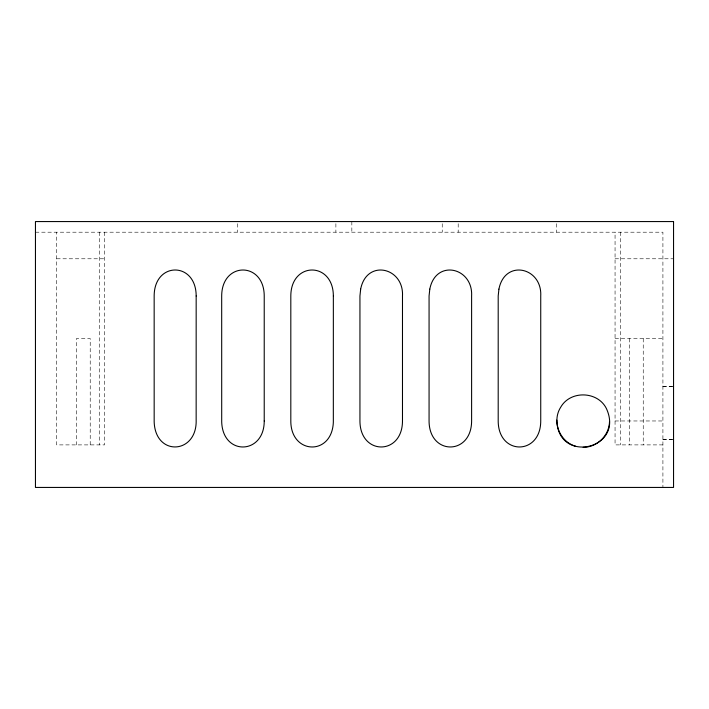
<?xml version="1.0" encoding="UTF-8"?>
<svg xmlns="http://www.w3.org/2000/svg" width="709" height="709" viewBox="0 0 709 709"><rect width="100%" height="100%" fill="white"/><g stroke="black" fill="none" stroke-linecap="round" stroke-linejoin="round"><path stroke-width="0.53" stroke-dasharray="3.54 2.66" d="M35.45 232.197L662.915 232.197L662.915 487.438M56.72 258.785L104.578 258.785M615.058 258.785L673.55 258.785M615.058 338.548L662.915 338.548M662.915 386.405L673.55 386.405M662.915 386.6L673.55 386.485M615.058 420.969L662.915 420.969M662.915 439.385L673.55 439.385M662.915 439.58L673.55 439.58M662.915 444.897L615.058 444.897L615.058 232.197M643.24 338.548L643.24 444.897M629.415 338.548L629.415 444.897M620.375 232.197L620.375 444.897M556.565 223.69L556.565 232.197M458.191 223.69L458.191 232.197M442.239 223.69L442.239 232.197M351.841 221.562L351.841 232.197M335.889 223.69L335.889 232.197M237.515 223.69L237.515 232.197M104.578 232.197L104.578 444.897L56.72 444.897L56.72 232.197M99.26 232.197L99.26 444.897M90.22 444.897L90.22 338.548L76.395 338.548L76.395 444.897"/><path stroke-width="1.06" d="M556.804 420.091C557.788 464.581 625.001 449.222 606.408 408.561C597.722 390.996 570.258 390.18 560.651 407.312C551.717 421.288 559.552 441.663 575.486 446.191M609.501 421.846C609.111 435.636 596.925 447.397 583.153 447.344M196.171 295.99L196.154 420.003C197.235 454.239 155.368 456.88 154.172 421.899L154.163 295.99C154.199 261.346 196.127 261.346 196.171 295.99M333.354 296.007L333.336 422.192C331.998 456.259 290.69 454.584 290.814 420.969L290.814 296.007C290.894 261.355 333.283 261.355 333.354 296.007M264.227 420.969C264.333 454.717 222.883 456.188 221.704 422.032L221.687 296.007C221.766 261.355 264.156 261.355 264.227 296.007L264.227 420.969M360.668 289.13L359.942 296.007L359.942 420.969C360.021 455.621 402.411 455.621 402.482 420.969L402.482 296.007C403.997 267.284 366.58 258.723 360.668 289.13M429.796 289.13L429.069 296.007L429.069 420.969C429.149 455.621 471.538 455.621 471.609 420.969L471.609 296.007C473.125 267.284 435.707 258.723 429.796 289.13M498.923 289.13L498.197 296.007L498.197 420.969C498.276 455.621 540.666 455.621 540.737 420.969L540.737 296.007C542.252 267.284 504.835 258.723 498.923 289.13M673.55 221.562L35.45 221.562L35.45 487.438L673.55 487.438L673.55 221.562"/></g></svg>
